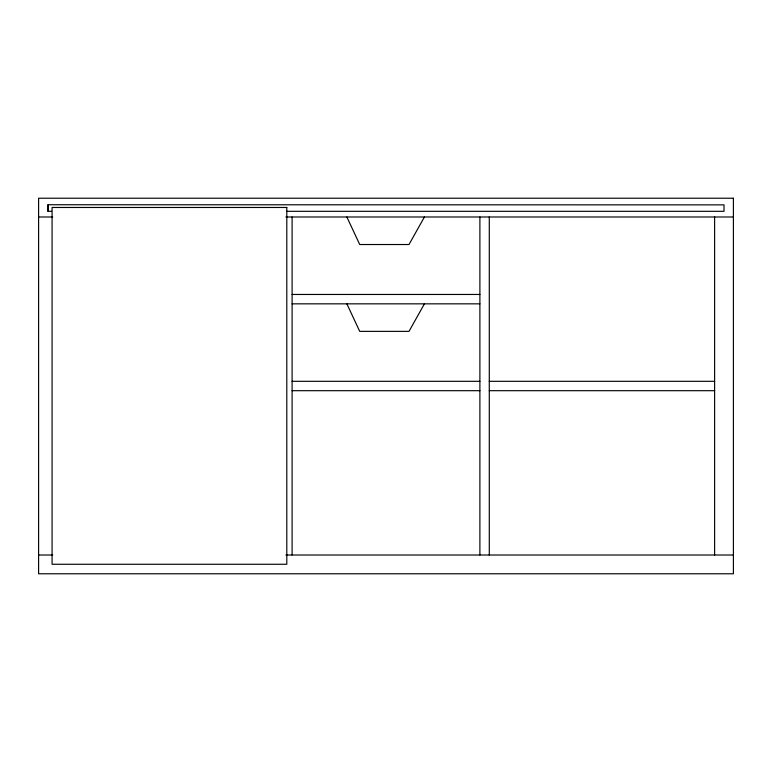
<?xml version="1.0" encoding="UTF-8"?>
<svg xmlns="http://www.w3.org/2000/svg" width="772" height="772" viewBox="0 0 772 772"><rect width="100%" height="100%" fill="white"/><g stroke="black" fill="none" stroke-linecap="round" stroke-linejoin="round"><path stroke-width="1.16" d="M286.595 211.316L724.02 211.316L724.02 204.87L47.999 204.744L47.999 211.316L51.618 211.316M424.426 216.99L409.006 244.521L359.713 244.521L346.869 216.99M424.426 303.84L409.006 331.371L359.713 331.371L346.869 303.84M38.6 216.99L52.679 216.99M285.881 216.99L733.4 216.99M292.106 294.46L479.894 294.46M292.106 303.84L479.894 303.84M292.106 381.31L479.894 381.31M489.284 381.31L714.621 381.31M292.106 390.69L479.894 390.69M489.284 390.69L714.621 390.69M38.6 555.01L52.679 555.01M285.881 555.01L733.4 555.01M47.999 204.744L47.999 211.316M714.621 216.99L714.621 555.01M489.284 216.99L489.284 555.01M479.894 216.99L479.894 555.01M292.106 216.99L292.106 555.01M733.4 198.221L38.6 198.221L38.6 573.779L733.4 573.779L733.4 198.221M286.798 207.475L52.071 207.475L52.071 564.264L286.798 564.264L286.798 207.475"/></g></svg>
